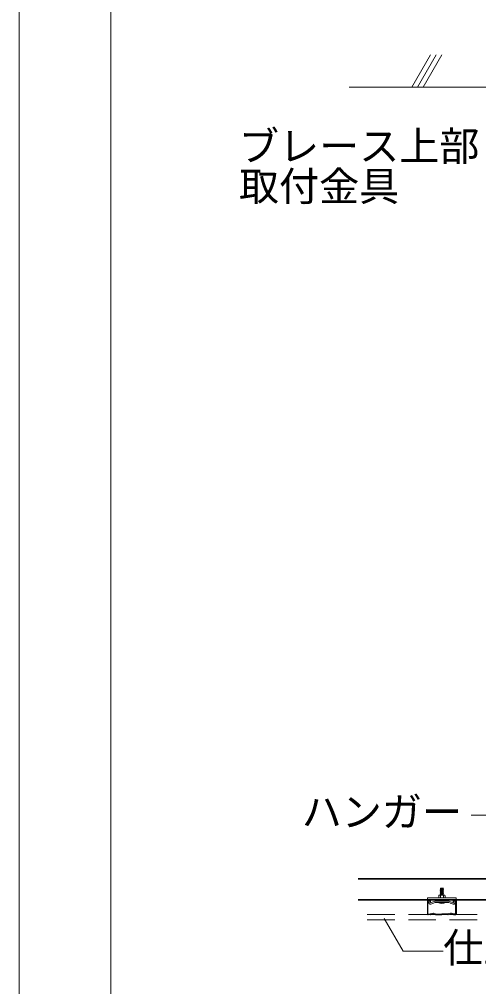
# Model space of a CAD drawing. Units: millimetres, scale not verified. Extents: x -7800 to 7800, y -5387 to 5300.
# Drawn here: x -7800 to -6998, y -3964 to -2276 of the extents above; entities that cross this region are included whole.
import ezdxf
from ezdxf.enums import TextEntityAlignment as Align

# ---------------------------------------------------------------- set-up
doc = ezdxf.new("R2010")
doc.units = ezdxf.units.MM
doc.header["$LTSCALE"] = 40
doc.linetypes.add('DASHED1', pattern=[1.8, 1.2, -0.6])
for name, color, linetype, lineweight in [('7-2_野縁受け', 3, 'Continuous', 18), ('7-3_野縁', 2, 'Continuous', 25), ('7-6_文字', 7, 'Continuous', 18), ('7-9_躯体他', 4, 'Continuous', 9), ('7-A_クリップ', 7, 'Continuous', 18), ('7-D_パネル', 4, 'Continuous', 9), ('F-3_野縁', 3, 'Continuous', 18)]:
    doc.layers.add(name, color=color, linetype=linetype, lineweight=lineweight)
doc.styles.add('ＭＳ ゴシック', font='')
doc.styles.get('ＭＳ ゴシック').set_extended_font_data('MS Gothic')

msp = doc.modelspace()

# ---------------------------------------------------------------- linework, layer by layer
at = {"layer": '7-2_野縁受け'}
for p, q in [((-7208.38, -3775.14), (-6933.73, -3775.14)), ((-7208.38, -3776.34), (-6933.73, -3776.34)), ((-7208.38, -3811.94), (-6933.73, -3811.94)), ((-7208.38, -3813.14), (-6933.73, -3813.14))]:
    msp.add_line(p, q, dxfattribs=at)
at = {"layer": '7-2_野縁受け', "linetype": 'DASHED1'}
for p, q in [((-7086.95, -3811.94), (-7036.98, -3811.94)), ((-7086.95, -3813.14), (-7036.98, -3813.14))]:
    msp.add_line(p, q, dxfattribs=at)
at = {"layer": '7-3_野縁'}
for p, q in [((-7086.98, -3814.14), (-7086.98, -3837.1)), ((-7086.48, -3837.12), (-7086.48, -3814.14)), ((-7082.98, -3813.14), (-7085.98, -3813.14)), ((-7082.98, -3813.64), (-7085.98, -3813.64)), ((-7082.48, -3816.14), (-7082.48, -3814.14)), ((-7081.98, -3816.14), (-7081.98, -3814.14)), ((-7041.98, -3816.14), (-7041.98, -3814.14)), ((-7041.48, -3816.14), (-7041.48, -3814.14)), ((-7040.98, -3813.14), (-7037.98, -3813.14)), ((-7040.98, -3813.64), (-7037.98, -3813.64)), ((-7037.48, -3837.12), (-7037.48, -3814.14)), ((-7036.98, -3814.14), (-7036.98, -3837.1)), ((-7082.48, -3816.14), (-7081.98, -3816.14)), ((-7041.48, -3816.14), (-7041.98, -3816.14)), ((-7085.98, -3837.64), (-7082.4, -3837.64)), ((-7085.98, -3837.64), (-7082.4, -3837.64)), ((-7082.4, -3838.14), (-7085.98, -3838.14)), ((-7082.4, -3838.14), (-7085.98, -3838.14)), ((-7082.04, -3837.5), (-7081.33, -3836.79)), ((-7081.33, -3836.79), (-7082.04, -3837.5)), ((-7080.98, -3837.14), (-7081.69, -3837.85)), ((-7080.98, -3837.14), (-7081.69, -3837.85)), ((-7073.98, -3837.14), (-7073.27, -3837.85)), ((-7073.63, -3836.79), (-7072.92, -3837.5)), ((-7072.57, -3837.64), (-7061.98, -3837.64)), ((-7072.57, -3838.14), (-7061.98, -3838.14)), ((-7051.39, -3837.64), (-7061.98, -3837.64)), ((-7051.39, -3838.14), (-7061.98, -3838.14)), ((-7050.33, -3836.79), (-7051.04, -3837.5)), ((-7049.98, -3837.14), (-7050.69, -3837.85)), ((-7042.98, -3837.14), (-7042.27, -3837.85)), ((-7042.98, -3837.14), (-7042.27, -3837.85)), ((-7041.92, -3837.5), (-7042.63, -3836.79)), ((-7042.63, -3836.79), (-7041.92, -3837.5)), ((-7037.98, -3837.64), (-7041.57, -3837.64)), ((-7037.98, -3837.64), (-7041.57, -3837.64)), ((-7041.57, -3838.14), (-7037.98, -3838.14)), ((-7041.57, -3838.14), (-7037.98, -3838.14))]:
    msp.add_line(p, q, dxfattribs=at)
for centre, radius, start, end in [((-7085.98, -3814.14), 1, 90.00299, 180.00299), ((-7085.98, -3814.14), 0.5, 90.00299, 180.00299), ((-7082.98, -3814.14), 1, 0.00299, 90.00299), ((-7082.98, -3814.14), 0.5, 0.00299, 90.00299), ((-7040.98, -3814.14), 1, 89.99699, 179.99699), ((-7040.98, -3814.14), 0.5, 89.99699, 179.99699), ((-7037.98, -3814.14), 1, 359.99699, 89.99699), ((-7037.98, -3814.14), 0.5, 359.99699, 89.99699), ((-7085.98, -3837.14), 1, 177.476, 270), ((-7085.98, -3837.14), 1, 177.476, 270), ((-7085.98, -3837.14), 0.5, 177.476, 270), ((-7085.98, -3837.14), 0.5, 177.476, 270), ((-7082.4, -3837.14), 0.5, 269.99998, 314.99998), ((-7082.4, -3837.14), 0.5, 270, 314.99998), ((-7082.4, -3837.14), 1, 270, 315), ((-7082.4, -3837.14), 1, 270, 314.99998), ((-7080.98, -3837.14), 0.5, 46.39717, 135), ((-7079.73, -3835.83), 1.81, 226.39717, 313.60281), ((-7079.73, -3835.83), 1.31, 226.39717, 313.60281), ((-7078.48, -3837.14), 0.5, 36.86989, 133.60281), ((-7077.48, -3836.39), 1.25, 216.86989, 323.1301), ((-7077.48, -3836.39), 0.75, 216.86989, 323.1301), ((-7076.48, -3837.14), 0.5, 36.86989, 143.1301), ((-7076.48, -3837.14), 0.5, 46.39717, 143.1301), ((-7075.23, -3835.83), 1.81, 226.39717, 313.60281), ((-7075.23, -3835.83), 1.31, 226.39717, 313.60281), ((-7073.98, -3837.14), 0.5, 44.99998, 133.60281), ((-7072.57, -3837.14), 1, 225, 270), ((-7072.57, -3837.14), 0.5, 225, 270), ((-7051.39, -3837.14), 0.5, 270, 315), ((-7051.39, -3837.14), 1, 270, 315), ((-7049.98, -3837.14), 0.5, 46.39719, 135.00002), ((-7048.73, -3835.83), 1.81, 226.39719, 313.60283), ((-7048.73, -3835.83), 1.31, 226.39719, 313.60283), ((-7047.48, -3837.14), 0.5, 36.8699, 143.13011), ((-7047.48, -3837.14), 0.5, 36.8699, 133.60283), ((-7046.48, -3836.39), 1.25, 216.8699, 323.13011), ((-7046.48, -3836.39), 0.75, 216.8699, 323.13011), ((-7045.48, -3837.14), 0.5, 46.39719, 143.13011), ((-7044.23, -3835.83), 1.81, 226.39719, 313.60283), ((-7044.23, -3835.83), 1.31, 226.39719, 313.60283), ((-7042.98, -3837.14), 0.5, 45, 133.60283), ((-7041.57, -3837.14), 1, 225, 270), ((-7041.57, -3837.14), 1, 225.00002, 270), ((-7041.57, -3837.14), 0.5, 225, 270), ((-7041.57, -3837.14), 0.5, 225.00002, 270), ((-7037.98, -3837.14), 1, 270, 2.524), ((-7037.98, -3837.14), 1, 269.99997, 2.524), ((-7037.98, -3837.14), 0.5, 270, 2.524), ((-7037.98, -3837.14), 0.5, 269.99997, 2.524)]:
    msp.add_arc(centre, radius, start, end, dxfattribs=at)
at = {"layer": '7-6_文字'}
for p, q in [((-7011.1, -3665.08), (-6966.93, -3665.08)), ((-7162.68, -3845.29), (-7129.83, -3902.19)), ((-7059.75, -3902.19), (-7129.83, -3902.19))]:
    msp.add_line(p, q, dxfattribs=at)
at = {"layer": '7-9_躯体他'}
for p, q in [((-7114.49, -2394.44), (-7082.05, -2338.24)), ((-7104.49, -2394.44), (-7072.05, -2338.24)), ((-7094.49, -2394.44), (-7062.05, -2338.24)), ((-7223.98, -2394.44), (-4912.47, -2394.44))]:
    msp.add_line(p, q, dxfattribs=at)
at = {"layer": '7-A_クリップ'}
for p, q in [((-7058.95, -3792.51), (-7064.95, -3793.35)), ((-7064.95, -3793.35), (-7064.2, -3793.75)), ((-7058.95, -3793.51), (-7064.95, -3794.35)), ((-7064.95, -3794.35), (-7064.2, -3794.75)), ((-7064.2, -3804.36), (-7064.2, -3792.35)), ((-7064.2, -3792.35), (-7059.7, -3792.35)), ((-7058.95, -3792.51), (-7059.7, -3792.35)), ((-7059.7, -3804.36), (-7059.7, -3792.38)), ((-7058.95, -3793.51), (-7059.7, -3793.12)), ((-7058.95, -3794.51), (-7059.7, -3794.12)), ((-7058.95, -3795.51), (-7059.7, -3795.12)), ((-7058.95, -3796.51), (-7059.7, -3796.12)), ((-7058.95, -3797.51), (-7059.7, -3797.12)), ((-7058.95, -3798.51), (-7059.7, -3798.12)), ((-7086.95, -3808.86), (-7086.95, -3813.16)), ((-7086.95, -3808.86), (-7036.98, -3808.86)), ((-7086.95, -3813.16), (-7036.98, -3813.16)), ((-7083.74, -3814.15), (-7085.9, -3814.94)), ((-7084.71, -3818.22), (-7085.9, -3814.94)), ((-7084.5, -3818.79), (-7085.9, -3814.94)), ((-7082.31, -3818.1), (-7083.74, -3814.15)), ((-7073.94, -3813.16), (-7073.94, -3815.05)), ((-7067.45, -3805.36), (-7067.45, -3808.86)), ((-7067.45, -3808.86), (-7056.45, -3808.86)), ((-7066.78, -3804.53), (-7067.25, -3804.76)), ((-7066.78, -3804.53), (-7067.25, -3804.76)), ((-7066.45, -3804.36), (-7057.45, -3804.36)), ((-7066.09, -3804.45), (-7064.45, -3804.86)), ((-7066.09, -3804.45), (-7064.45, -3804.86)), ((-7058.95, -3803.51), (-7065.02, -3804.36)), ((-7058.95, -3801.51), (-7064.95, -3802.35)), ((-7064.95, -3802.35), (-7064.2, -3802.75)), ((-7058.95, -3802.51), (-7064.95, -3803.35)), ((-7064.95, -3803.35), (-7064.2, -3803.75)), ((-7064.45, -3804.86), (-7064.45, -3804.88)), ((-7064.45, -3804.88), (-7064.45, -3808.86)), ((-7059.73, -3804.76), (-7059.45, -3804.86)), ((-7058.95, -3799.51), (-7059.7, -3799.12)), ((-7058.95, -3800.51), (-7059.7, -3800.12)), ((-7058.95, -3801.51), (-7059.7, -3801.12)), ((-7058.95, -3802.51), (-7059.7, -3802.12)), ((-7058.95, -3803.51), (-7059.7, -3803.12)), ((-7057.8, -3804.45), (-7059.45, -3804.86)), ((-7057.8, -3804.45), (-7059.45, -3804.86)), ((-7057.12, -3804.53), (-7056.66, -3804.76)), ((-7057.12, -3804.53), (-7056.66, -3804.76)), ((-7056.45, -3805.36), (-7056.45, -3808.86)), ((-7049.94, -3813.16), (-7049.94, -3815.06)), ((-7039.35, -3818.59), (-7038.29, -3814.64)), ((-7036.98, -3808.86), (-7036.98, -3813.16)), ((-7073.94, -3815.05), (-7082.31, -3818.1)), ((-7081.54, -3820.15), (-7073.84, -3817.35)), ((-7073.94, -3815.05), (-7061.95, -3815.05)), ((-7054.95, -3817.35), (-7068.95, -3817.35)), ((-7049.96, -3815.05), (-7061.95, -3815.05)), ((-7049.96, -3815.05), (-7061.95, -3815.05)), ((-7049.96, -3815.05), (-7061.95, -3815.05)), ((-7061.95, -3817.35), (-7052.81, -3817.35)), ((-7061.95, -3817.35), (-7052.22, -3817.35)), ((-7061.95, -3817.35), (-7050.74, -3817.35)), ((-7052.46, -3817.35), (-7050.74, -3817.35)), ((-7051.97, -3817.35), (-7050.06, -3817.35)), ((-7046.82, -3818.53), (-7050.06, -3817.35)), ((-7049.96, -3815.05), (-7042.56, -3817.75)), ((-7042.36, -3820.15), (-7047.56, -3818.26)), ((-7042.85, -3817.64), (-7041.59, -3818.1))]:
    msp.add_line(p, q, dxfattribs=at)
for points in [[(-7058.95, -3794.51), (-7064.95, -3795.35), (-7064.2, -3795.75)], [(-7058.95, -3795.51), (-7064.95, -3796.35), (-7064.2, -3796.75)], [(-7058.95, -3796.51), (-7064.95, -3797.35), (-7064.2, -3797.75)], [(-7058.95, -3797.51), (-7064.95, -3798.35), (-7064.2, -3798.75)], [(-7082.31, -3818.1), (-7083.74, -3814.15), (-7085.9, -3814.94)], [(-7058.95, -3798.51), (-7064.95, -3799.35), (-7064.2, -3799.75)], [(-7058.95, -3799.51), (-7064.95, -3800.35), (-7064.2, -3800.75)], [(-7058.95, -3800.51), (-7064.95, -3801.35), (-7064.2, -3801.75)], [(-7059.73, -3804.76), (-7059.45, -3804.86), (-7059.45, -3808.86)], [(-7041.59, -3818.1), (-7040.51, -3814.04), (-7038.29, -3814.64)], [(-7061.95, -3817.35), (-7073.16, -3817.35), (-7073.84, -3817.35)]]:
    msp.add_lwpolyline(points, dxfattribs=at)
for centre, radius, start, end in [((-7066.45, -3805.36), 1, 90, 180), ((-7066.33, -3805.42), 1, 75.942, 116.60205), ((-7066.33, -3805.42), 1, 75.942, 116.60205), ((-7061.95, -3810.86), 6.5, 70.01814, 112.61984), ((-7061.95, -3810.86), 6.5, 70.01814, 112.61984), ((-7057.57, -3805.42), 1, 63.73468, 103.86021), ((-7057.57, -3805.42), 1, 63.73468, 103.86021), ((-7057.45, -3805.36), 1, 0, 90), ((-7082.34, -3818), 2.3, 199.99997, 299.99998), ((-7061.95, -3803.35), 15.65, 243.43494, 296.56505), ((-7041.57, -3818), 2.3, 245, 345)]:
    msp.add_arc(centre, radius, start, end, dxfattribs=at)
at = {"layer": '7-D_パネル', "linetype": 'DASHED1'}
for p, q in [((-4912.47, -3838.14), (-7208.38, -3838.14)), ((-4912.47, -3847.64), (-7208.38, -3847.64))]:
    msp.add_line(p, q, dxfattribs=at)
at = {"layer": 'F-3_野縁'}
for p, q in [((-7800, 5300), (-7800, -5300)), ((-7640, 1820), (-7640, -4500))]:
    msp.add_line(p, q, dxfattribs=at)

# ---------------------------------------------------------------- texts
at = {"layer": '7-6_文字', "style": 'ＭＳ ゴシック'}
for s, p in [('ブレース上部', (-7416.43, -2538.33)), ('取付金具\u3000\u3000', (-7416.43, -2608.33)), ('ハンガー', (-7306.85, -3700.08)), ('仕上げ材', (-7059.75, -3937.19))]:
    msp.add_text(s, height=51.32, dxfattribs=at).set_placement(p, align=Align.BOTTOM_LEFT)

doc.saveas('drawing.dxf')
